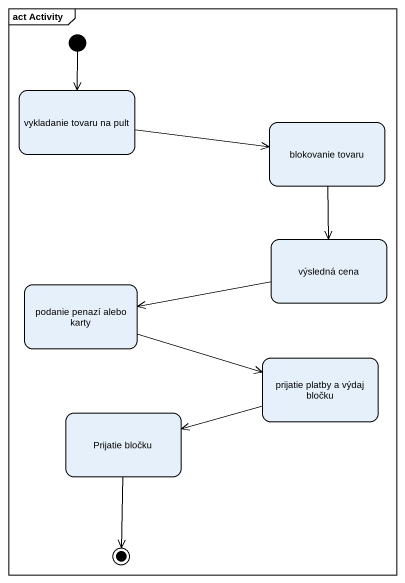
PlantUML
@startuml
mainframe act Activity
hide empty description
state "vykladanie tovaru na pult" as vykladanie_tovaru_na_pult
state "blokovanie tovaru" as blokovanie_tovaru
state "výsledná cena" as výsledná_cena
state "podanie penazí alebo karty" as podanie_penazí_alebo_karty
state "prijatie platby a výdaj bločku" as prijatie_platby_a_výdaj
state "Prijatie bločku" as Prijatie_bločku
[*] --> vykladanie_tovaru_na_pult
vykladanie_tovaru_na_pult -right-> blokovanie_tovaru
blokovanie_tovaru --> výsledná_cena
výsledná_cena -left-> podanie_penazí_alebo_karty
podanie_penazí_alebo_karty -right-> prijatie_platby_a_výdaj
prijatie_platby_a_výdaj -left-> Prijatie_bločku
Prijatie_bločku --> [*]
@enduml
